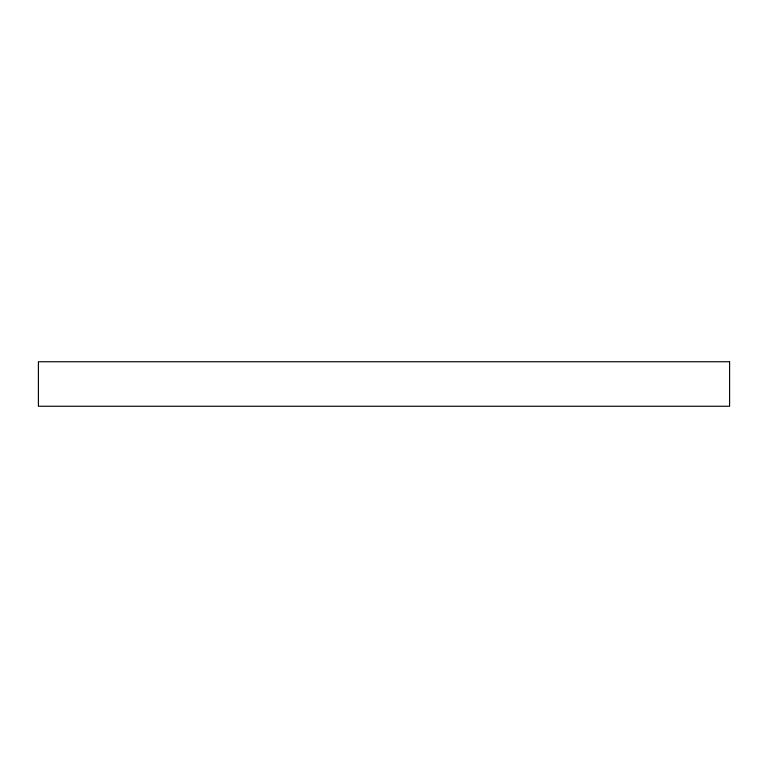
<?xml version="1.0" encoding="UTF-8"?>
<svg xmlns="http://www.w3.org/2000/svg" width="768" height="768" viewBox="0 0 768 768"><rect width="100%" height="100%" fill="white"/><g stroke="black" fill="none" stroke-linecap="round" stroke-linejoin="round"><path stroke-width="1.15" d="M729.6 361.747L38.4 361.747L38.4 406.253L729.6 406.253L729.6 361.747"/></g></svg>
